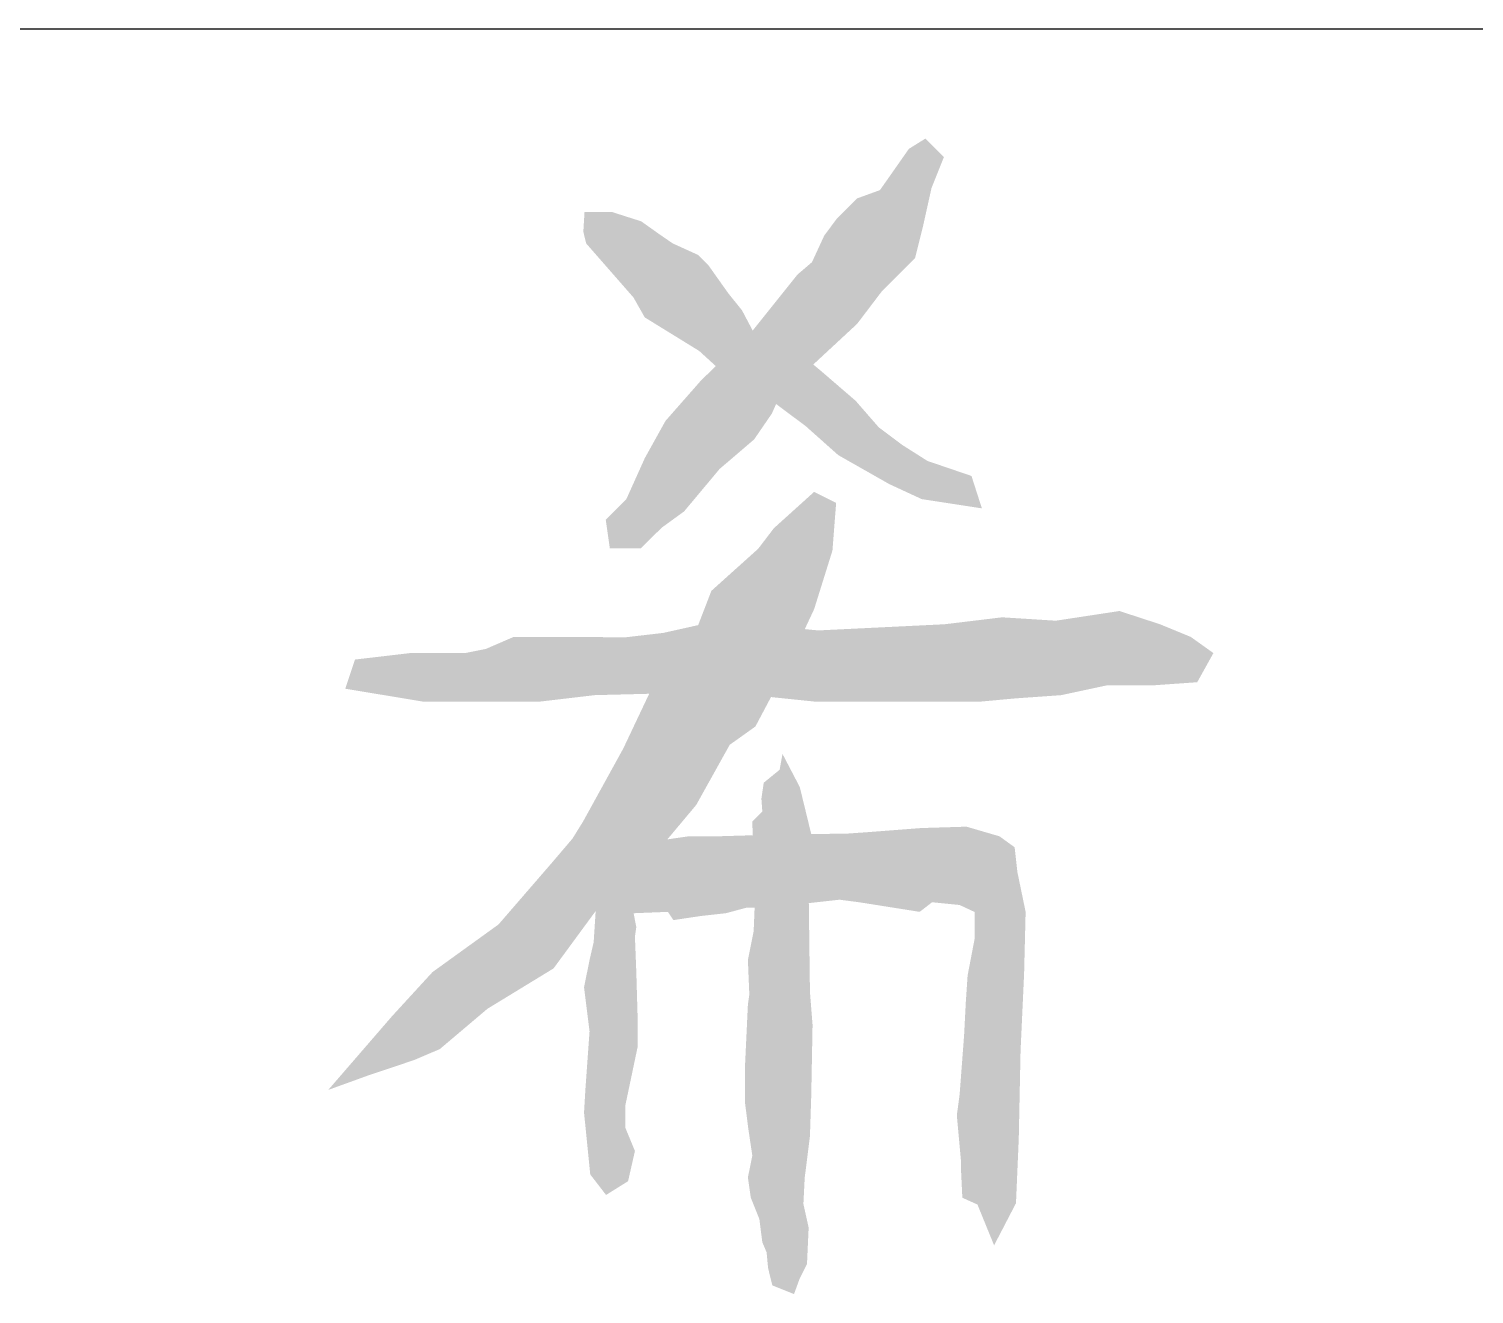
# Model space of a CAD drawing. Extents: x 5904849 to 6011887, y -826029 to -177002.
# Drawn here: x 5938611.8 to 5938944.6, y -757101.8 to -756810.4 of the extents above; entities that cross this region are included whole.
import ezdxf

# ---------------------------------------------------------------- set-up
doc = ezdxf.new("R2010")
doc.units = 0
doc.header["$LTSCALE"] = 1000
doc.header["$MEASUREMENT"] = 0
doc.layers.get('0').update_dxf_attribs({"linetype": 'CONTINUOUS'})
doc.layers.add('HATCH', color=8, linetype='CONTINUOUS')

msp = doc.modelspace()

# ---------------------------------------------------------------- hatches: boundary and pattern name
at = {"layer": 'HATCH'}
h = msp.add_hatch(color=0, dxfattribs=at)
h.paths.add_polyline_path([(5938802.19, -756896.05), (5938794.45, -756889.38), (5938792.45, -756887.7), (5938784.78, -756894.83), (5938783.89, -756896.8), (5938790.72, -756901.91), (5938798.19, -756908.57), (5938809.93, -756915.24), (5938817.4, -756918.7), (5938824.33, -756919.77), (5938831.27, -756920.84), (5938828.87, -756913.37), (5938818.73, -756909.91), (5938812.86, -756906.18), (5938807.53, -756902.18)])
h.paths.add_polyline_path([(5938792.45, -756887.7), (5938790.65, -756886.19), (5938786.13, -756883.27), (5938778.71, -756880.32), (5938778.49, -756879.88), (5938772.2, -756885.96), (5938770.01, -756888.08), (5938775.25, -756892.85), (5938783.21, -756896.29), (5938783.89, -756896.8), (5938784.78, -756894.83)])
h.paths.add_polyline_path([(5938808.28, -756870.78), (5938815.88, -756863.19), (5938817.77, -756855.6), (5938819.67, -756847.06), (5938822.52, -756839.94), (5938818.25, -756835.67), (5938814.45, -756838.04), (5938811.13, -756842.79), (5938807.8, -756847.53), (5938802.58, -756849.43), (5938797.83, -756854.17), (5938794.99, -756857.97), (5938792.14, -756864.14), (5938788.81, -756866.98), (5938783.12, -756874.1), (5938778.49, -756879.88), (5938778.71, -756880.32), (5938786.13, -756883.27), (5938790.65, -756886.19), (5938792.45, -756887.7), (5938796.88, -756883.59), (5938802.53, -756878.35)])
h.paths.add_polyline_path([(5938772.85, -756871.26), (5938768.31, -756864.86), (5938765.91, -756862.46), (5938760.04, -756859.79), (5938756.57, -756857.39), (5938752.84, -756854.73), (5938746.17, -756852.6), (5938739.77, -756852.6), (5938739.5, -756857.13), (5938740.15, -756859.81), (5938742.7, -756862.73), (5938746.3, -756866.84), (5938751.04, -756872.26), (5938753.64, -756876.85), (5938766.18, -756884.58), (5938770.01, -756888.08), (5938772.2, -756885.96), (5938778.49, -756879.88), (5938776.05, -756875.25)])
h.paths.add_polyline_path([(5938782.9, -756899.01), (5938783.89, -756896.8), (5938783.21, -756896.29), (5938775.25, -756892.85), (5938770.01, -756888.08), (5938766.66, -756891.31), (5938758.43, -756900.67), (5938753.68, -756909.21), (5938749.41, -756918.7), (5938744.66, -756923.44), (5938745.61, -756930.08), (5938752.73, -756930.08), (5938757.48, -756925.34), (5938762.7, -756921.54), (5938770.87, -756911.77), (5938778.84, -756904.94)])
h.paths.add_polyline_path([(5938796.86, -756930.55), (5938797.71, -756919.57), (5938792.64, -756917.04), (5938783.39, -756925.39), (5938779.76, -756930.14), (5938768.98, -756939.84), (5938765.94, -756947.73), (5938770.46, -756946.72), (5938790.49, -756948.65), (5938792.64, -756944.06)])
h.paths.add_polyline_path([(5938790.49, -756948.65), (5938770.46, -756946.72), (5938765.94, -756947.73), (5938765.49, -756948.89), (5938754.66, -756963.54), (5938771.2, -756963.11), (5938782.71, -756964.3), (5938786.75, -756956.68)])
h.paths.add_polyline_path([(5938884.58, -756954.17), (5938879.36, -756950.44), (5938872.28, -756947.53), (5938862.95, -756944.48), (5938848.3, -756946.71), (5938835.93, -756945.93), (5938822.69, -756947.53), (5938793.58, -756948.95), (5938790.49, -756948.65), (5938786.75, -756956.68), (5938782.71, -756964.3), (5938792.84, -756965.35), (5938812.23, -756965.35), (5938830.88, -756965.35), (5938839.08, -756964.6), (5938849.53, -756963.86), (5938859.97, -756961.62), (5938870.41, -756961.62), (5938880.85, -756960.88)])
h.paths.add_polyline_path([(5938765.49, -756948.89), (5938765.94, -756947.73), (5938757.85, -756949.53), (5938749.16, -756950.54), (5938735.4, -756950.44), (5938727.94, -756950.44), (5938723.47, -756950.44), (5938717.06, -756953.21), (5938712.28, -756954.17), (5938699.6, -756954.17), (5938686.92, -756955.66), (5938684.68, -756962.37), (5938702.58, -756965.35), (5938729.43, -756965.35), (5938742.11, -756963.86), (5938754.66, -756963.54)])
h.paths.add_polyline_path([(5938773.2, -756975.3), (5938779.12, -756971.08), (5938782.71, -756964.3), (5938771.2, -756963.11), (5938754.66, -756963.54), (5938748.7, -756976.14), (5938739.4, -756993.03), (5938736.98, -756996.92), (5938732.22, -757002.51), (5938719.97, -757016.67), (5938704.76, -757027.65), (5938695.47, -757037.78), (5938680.76, -757054.79), (5938690.4, -757051.29), (5938700.53, -757047.91), (5938706.45, -757045.38), (5938717.43, -757036.09), (5938732.64, -757026.8), (5938742.84, -757012.9), (5938757.99, -756998.1), (5938765.49, -756989.15)])
h.paths.add_polyline_path([(5938791.98, -756995.87), (5938781.47, -756996.05), (5938778.53, -756996.13), (5938778.72, -756999.96), (5938778.97, -757005.29), (5938778.72, -757010.24), (5938778.94, -757012.82), (5938784.64, -757012.51), (5938787.49, -757012.19), (5938791.42, -757011.76), (5938791.38, -757008.46)])
h.paths.add_polyline_path([(5938789.34, -756985.03), (5938785.36, -756977.4), (5938784.69, -756981.05), (5938781.04, -756984.03), (5938780.5, -756987.67), (5938780.71, -756990.67), (5938778.38, -756992.99), (5938778.53, -756996.13), (5938781.47, -756996.05), (5938791.98, -756995.87)])
h.paths.add_polyline_path([(5938778.72, -756999.96), (5938778.53, -756996.13), (5938770.39, -756996.37), (5938763.74, -756996.37), (5938758.84, -756997.08), (5938757.99, -756998.1), (5938742.84, -757012.9), (5938742.34, -757013.58), (5938741.88, -757020.74), (5938740.93, -757024.85), (5938739.66, -757031.18), (5938740.93, -757041.31), (5938739.98, -757054.61), (5938739.66, -757059.99), (5938740.61, -757069.48), (5938741.09, -757074.25), (5938744.73, -757078.98), (5938749.8, -757075.81), (5938751.38, -757068.85), (5938749.16, -757063.47), (5938749.16, -757058.4), (5938752.02, -757044.79), (5938752.02, -757038.78), (5938751.7, -757027.7), (5938751.38, -757019.47), (5938751.7, -757017.26), (5938751.07, -757014.09), (5938758.98, -757013.77), (5938760.25, -757015.67), (5938766.59, -757014.72), (5938772.29, -757014.09), (5938777.04, -757012.82), (5938778.94, -757012.82), (5938778.72, -757010.24), (5938778.97, -757005.29)])
h.paths.add_polyline_path([(5938838.81, -756998.9), (5938835.32, -756996.37), (5938827.72, -756994.15), (5938817.27, -756994.47), (5938804.91, -756995.42), (5938800.48, -756995.73), (5938791.98, -756995.87), (5938791.38, -757008.46), (5938791.42, -757011.76), (5938798.48, -757010.97), (5938803.01, -757011.56), (5938816.95, -757013.77), (5938819.8, -757011.56), (5938826.14, -757012.19), (5938829.61, -757013.81), (5938829.61, -757019.9), (5938827.98, -757028.43), (5938827.57, -757034.52), (5938827.17, -757042.24), (5938826.14, -757055.87), (5938825.5, -757060.62), (5938826.45, -757071.07), (5938826.45, -757072.96), (5938826.77, -757079.61), (5938830.25, -757081.19), (5938834.08, -757090.58), (5938839.12, -757080.88), (5938839.76, -757066), (5938840.17, -757045.9), (5938840.99, -757028.03), (5938841.34, -757013.77), (5938839.44, -757004.59)])
h.paths.add_polyline_path([(5938791.42, -757011.76), (5938787.49, -757012.19), (5938784.64, -757012.51), (5938778.94, -757012.82), (5938778.72, -757018.2), (5938777.39, -757024.84), (5938777.72, -757032.8), (5938777.39, -757035.13), (5938776.72, -757049.39), (5938776.72, -757057.69), (5938777.51, -757063.89), (5938778.41, -757069.92), (5938777.39, -757074.94), (5938778.05, -757079.58), (5938780.04, -757084.56), (5938780.71, -757089.87), (5938781.7, -757092.19), (5938782.04, -757095.84), (5938783.03, -757099.82), (5938788.01, -757101.81), (5938789.34, -757098.16), (5938791, -757094.85), (5938791.38, -757086.49), (5938790.17, -757081.06), (5938790.47, -757075.04), (5938791.68, -757065.4), (5938791.98, -757056.06), (5938792.28, -757039.79), (5938791.68, -757032.26)])

# ---------------------------------------------------------------- linework, layer by layer
msp.add_line((5937399.37, -756810.4), (5940149.37, -756810.4))

doc.saveas('drawing.dxf')
